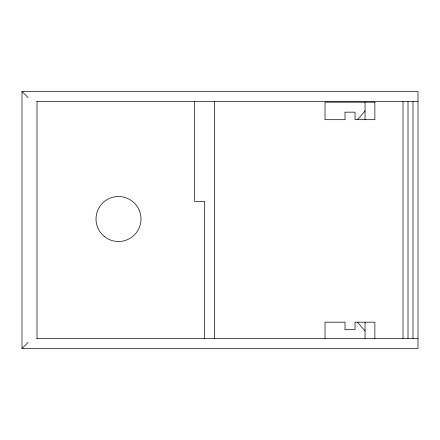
<?xml version="1.0" encoding="UTF-8"?>
<svg xmlns="http://www.w3.org/2000/svg" width="440" height="440" viewBox="0 0 440 440"><rect width="100%" height="100%" fill="white"/><g stroke="black" fill="none" stroke-linecap="round" stroke-linejoin="round"><path stroke-width="0.66" d="M357.517 119.686L365.035 110.919M22 348.502L22 91.498L418 91.498L418 348.502L22 348.502L28.171 342.326M36.806 101.503L418 101.503M36.795 338.498L418 338.498M22 91.498L28.171 97.675M357.517 322.185L365.035 330.952M413 101.503L413 338.498M408.007 101.503L408.007 338.498M403.007 101.503L403.007 338.498M374.875 338.36L374.875 322.185L355.036 322.185L355.036 329.698L345.015 329.698L345.015 322.185L325.023 322.185L325.023 338.437M365.041 102.184L365.041 119.686M365.041 322.185L365.035 338.338M214.687 101.503L214.687 338.498M204.688 338.498L204.688 201.498L194.689 201.498L194.689 101.503M36.998 101.503L36.998 338.498M374.875 102.184L325.023 102.184L325.023 119.686L345.015 119.686L345.015 112.167L355.036 112.167L355.036 119.686L374.875 119.686L374.875 102.184M104.198 236.368A22.5 22.5 0 0 0 140.696 222.706A22.5 22.5 0 0 0 110.611 197.929A22.5 22.5 0 0 0 104.198 236.368"/></g></svg>
